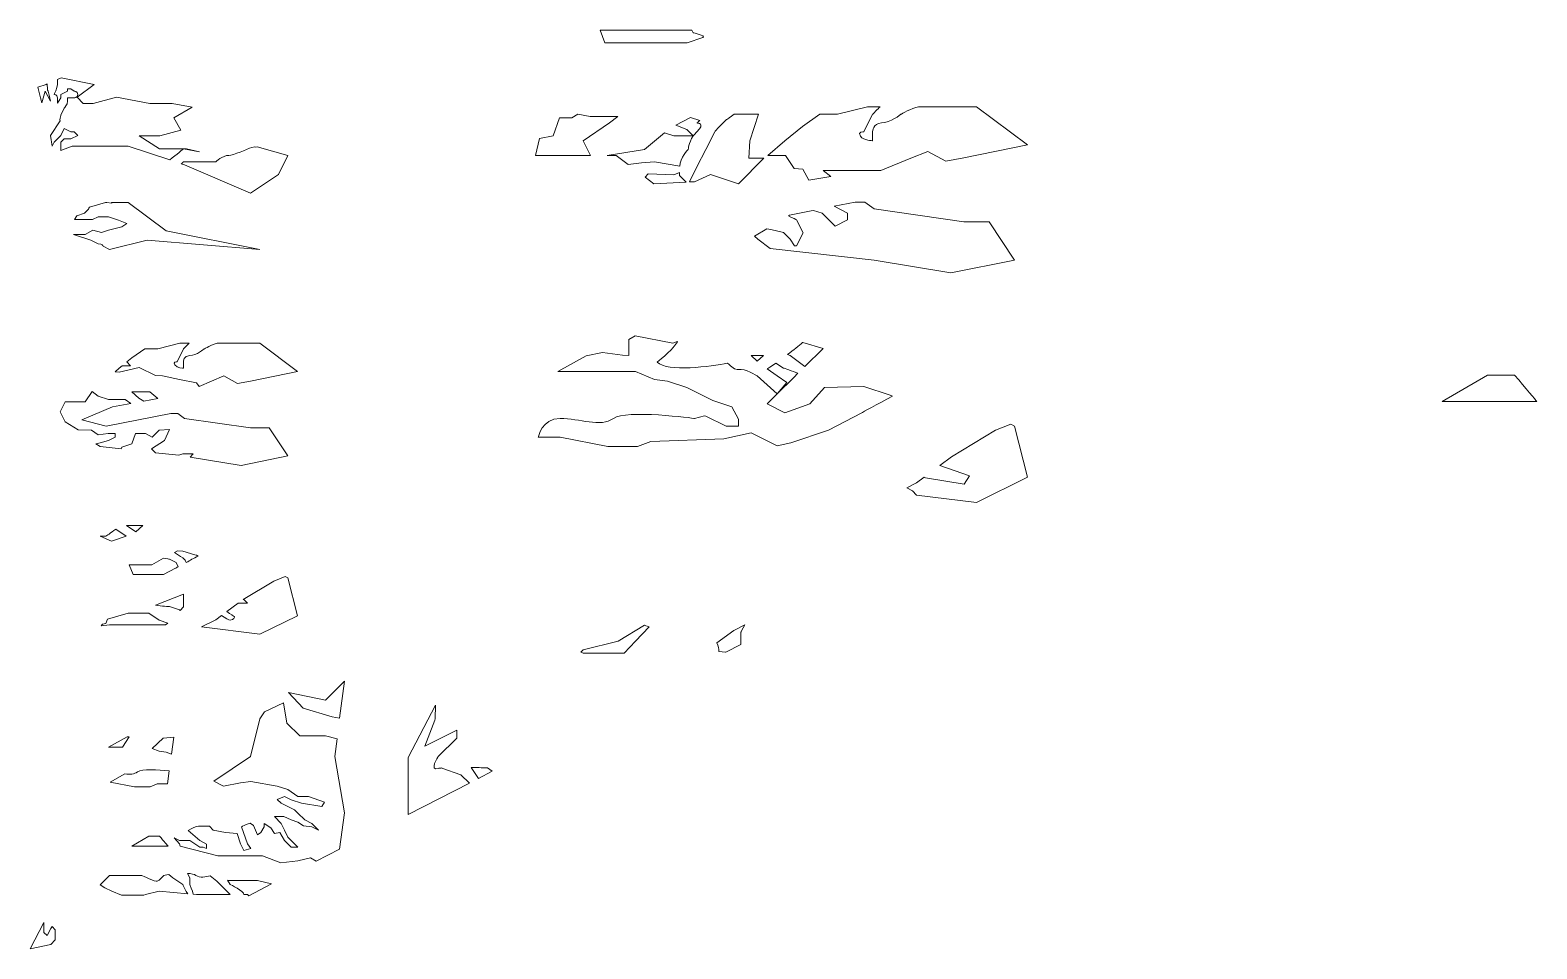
# Model space of a CAD drawing. Extents: x -2 to 9008, y -1000 to 0.
# Drawn here: x 2914.1 to 2967.7, y -699.5 to -666.9 of the extents above; entities that cross this region are included whole.
import ezdxf

# ---------------------------------------------------------------- set-up
doc = ezdxf.new("R2010")
doc.units = 0
doc.header["$MEASUREMENT"] = 0
doc.layers.add('Layer 1', color=7, linetype='Continuous')

# ---------------------------------------------------------------- blocks, each defined once
blk = doc.blocks.new('block 6')
at = {"layer": 'Layer 1', "lineweight": 0}
for points in [[(2932.21, -670.73), (2932.7, -670.64), (2932.92, -670), (2933.36, -670), (2933.57, -669.87), (2934.01, -669.95), (2935, -669.95), (2934.7, -670.18), (2933.76, -670.81), (2934.03, -671.34), (2932.07, -671.34), (2932.21, -670.73)], [(2939.74, -678.44), (2940.17, -678.44), (2939.95, -678.65), (2939.74, -678.44)], [(2917.73, -679.73), (2917.81, -679.74), (2918.36, -679.74), (2918.65, -679.97), (2918.15, -680.06), (2917.97, -679.96), (2917.73, -679.73)], [(2945.61, -682.97), (2945.88, -682.77), (2945.93, -682.79), (2947.31, -683.02), (2947.49, -682.72), (2946.44, -682.35), (2946.86, -682.04), (2948.42, -681.1), (2948.97, -680.88), (2949.1, -680.95), (2949.56, -682.77), (2947.74, -683.67), (2945.61, -683.41), (2945.47, -683.25), (2945.27, -683.15), (2945.61, -682.97)], [(2917.87, -684.71), (2917.54, -684.48), (2918.11, -684.48), (2917.87, -684.71)], [(2916.68, -687.99), (2916.8, -687.97), (2916.86, -687.81), (2917.6, -687.6), (2918.33, -687.6), (2918.69, -687.85), (2919, -687.95), (2918.92, -688.02), (2916.93, -688.02), (2916.63, -688.05), (2916.68, -687.99)], [(2925.11, -691.33), (2924.84, -691.28), (2923.81, -690.98), (2923.29, -690.42), (2924.61, -690.69), (2925.28, -690.02), (2925.11, -691.33)], [(2917.56, -691.99), (2917.63, -692), (2917.39, -692.36), (2916.89, -692.36), (2917.56, -691.99)], [(2918.94, -692.54), (2918.69, -692.51), (2918.45, -692.41), (2918.84, -692.04), (2919.22, -692.01), (2919.14, -692.61), (2918.94, -692.54)], [(2914.6, -698.59), (2914.6, -698.95), (2914.72, -699.05), (2914.84, -698.81), (2914.89, -698.73), (2915, -698.85), (2915, -699.21), (2914.84, -699.37), (2914.11, -699.53), (2914.6, -698.59)]]:
    blk.add_lwpolyline(points, dxfattribs=at)
for points, knots in [([(2934.54, -667.33), (2934.54, -667.33), (2934.37, -666.88), (2934.37, -666.88), (2934.37, -666.88), (2937.63, -666.88), (2937.63, -666.88), (2937.63, -666.88), (2937.68, -666.97), (2937.68, -666.97), (2937.68, -666.97), (2938.13, -667.08), (2938.02, -667.14), (2938.02, -667.14), (2937.46, -667.33), (2937.46, -667.33), (2937.46, -667.33), (2934.54, -667.33), (2934.54, -667.33)], [0, 0, 0, 0, 1, 1, 1, 2, 2, 2, 3, 3, 3, 4, 4, 4, 5, 5, 5, 6, 6, 6, 6]), ([(2914.75, -669.05), (2914.77, -669.05), (2914.81, -669.3), (2914.83, -669.4), (2914.83, -669.4), (2914.65, -669.05), (2914.65, -669.05), (2914.65, -669.05), (2914.53, -669.46), (2914.53, -669.46), (2914.53, -669.46), (2914.48, -669.29), (2914.48, -669.29), (2914.48, -669.29), (2914.38, -668.91), (2914.38, -668.91), (2914.38, -668.91), (2914.68, -668.81), (2914.68, -668.81), (2914.68, -668.81), (2914.72, -668.79), (2914.72, -668.79), (2914.72, -668.8), (2914.72, -668.81), (2914.72, -668.81), (2914.72, -668.81), (2914.72, -669.05), (2914.75, -669.05)], [0, 0, 0, 0, 1, 1, 1, 2, 2, 2, 3, 3, 3, 4, 4, 4, 5, 5, 5, 6, 6, 6, 7, 7, 7, 8, 8, 8, 9, 9, 9, 9]), ([(2915.16, -670.07), (2915.2, -670), (2915.2, -669.9), (2915.2, -669.9), (2915.2, -669.9), (2915.32, -669.65), (2915.32, -669.65), (2915.32, -669.65), (2915.44, -669.53), (2915.44, -669.41), (2915.44, -669.29), (2915.44, -669.29), (2915.44, -669.29), (2915.44, -669.29), (2915.68, -669.29), (2915.68, -669.29), (2915.68, -669.29), (2915.8, -669.29), (2915.8, -669.17), (2915.8, -669.05), (2915.68, -669.05), (2915.68, -669.05), (2915.68, -669.05), (2915.56, -668.97), (2915.56, -668.97), (2915.56, -668.97), (2915.44, -668.97), (2915.44, -668.97), (2915.44, -668.97), (2915.44, -669.05), (2915.44, -669.05), (2915.44, -669.05), (2915.2, -669.17), (2915.2, -669.17), (2915.2, -669.17), (2915.2, -669.29), (2915.2, -669.29), (2915.2, -669.29), (2915.08, -669.47), (2915.08, -669.47), (2915.08, -669.47), (2915.08, -669.41), (2915.08, -669.29), (2915.08, -669.17), (2914.96, -669.17), (2914.96, -669.17), (2914.96, -669.17), (2915.08, -668.93), (2915.08, -668.81), (2915.08, -668.81), (2915.08, -668.63), (2915.08, -668.63), (2915.08, -668.63), (2915.21, -668.58), (2915.21, -668.58), (2915.21, -668.58), (2916.38, -668.81), (2916.38, -668.81), (2916.38, -668.81), (2915.78, -669.26), (2915.78, -669.26), (2915.78, -669.26), (2915.99, -669.49), (2915.99, -669.49), (2915.99, -669.49), (2916.35, -669.49), (2916.35, -669.49), (2916.35, -669.49), (2917.18, -669.26), (2917.18, -669.26), (2917.18, -669.26), (2918.37, -669.49), (2918.37, -669.49), (2918.37, -669.49), (2919.16, -669.49), (2919.16, -669.49), (2919.16, -669.49), (2919.87, -669.62), (2919.87, -669.62), (2919.87, -669.62), (2919.22, -670), (2919.22, -670), (2919.22, -670), (2919.47, -670.44), (2919.47, -670.44), (2919.47, -670.44), (2918.72, -670.64), (2918.72, -670.64), (2918.72, -670.64), (2917.98, -670.64), (2917.98, -670.64), (2917.98, -670.64), (2918.71, -671.1), (2918.71, -671.1), (2918.71, -671.1), (2919.67, -671.1), (2919.67, -671.1), (2919.67, -671.1), (2920.13, -671.2), (2920.13, -671.2), (2920.13, -671.2), (2919.56, -671.1), (2919.56, -671.1), (2919.56, -671.1), (2919.31, -671.3), (2919.07, -671.49), (2919.07, -671.49), (2917.6, -671), (2917.6, -671), (2917.6, -671), (2915.6, -671), (2915.6, -671), (2915.6, -671), (2915.2, -671.16), (2915.2, -671.16), (2915.2, -671.16), (2915.2, -670.86), (2915.2, -670.86), (2915.2, -670.86), (2915.32, -670.74), (2915.32, -670.74), (2915.32, -670.74), (2915.56, -670.74), (2915.56, -670.74), (2915.56, -670.74), (2915.8, -670.62), (2915.8, -670.62), (2915.8, -670.62), (2915.68, -670.5), (2915.68, -670.5), (2915.68, -670.5), (2915.56, -670.5), (2915.56, -670.5), (2915.56, -670.5), (2915.32, -670.38), (2915.32, -670.38), (2915.32, -670.38), (2915.2, -670.62), (2915.2, -670.62), (2915.2, -670.62), (2914.96, -670.86), (2914.96, -670.86), (2914.96, -670.86), (2914.89, -671), (2914.89, -671), (2914.89, -671), (2914.83, -670.63), (2914.83, -670.63), (2914.83, -670.63), (2915.18, -670.1), (2915.18, -670.1), (2915.18, -670.1), (2915.16, -670.07), (2915.16, -670.07)], [0, 0, 0, 0, 1, 1, 1, 2, 2, 2, 3, 3, 3, 4, 4, 4, 5, 5, 5, 6, 6, 6, 7, 7, 7, 8, 8, 8, 9, 9, 9, 10, 10, 10, 11, 11, 11, 12, 12, 12, 13, 13, 13, 14, 14, 14, 15, 15, 15, 16, 16, 16, 17, 17, 17, 18, 18, 18, 19, 19, 19, 20, 20, 20, 21, 21, 21, 22, 22, 22, 23, 23, 23, 24, 24, 24, 25, 25, 25, 26, 26, 26, 27, 27, 27, 28, 28, 28, 29, 29, 29, 30, 30, 30, 31, 31, 31, 32, 32, 32, 33, 33, 33, 34, 34, 34, 35, 35, 35, 36, 36, 36, 37, 37, 37, 38, 38, 38, 39, 39, 39, 40, 40, 40, 41, 41, 41, 42, 42, 42, 43, 43, 43, 44, 44, 44, 45, 45, 45, 46, 46, 46, 47, 47, 47, 48, 48, 48, 49, 49, 49, 50, 50, 50, 51, 51, 51, 51]), ([(2937.81, -671.74), (2937.81, -671.74), (2938.13, -671.12), (2938.13, -671.12), (2938.13, -671.12), (2938.44, -670.49), (2938.44, -670.49), (2938.44, -670.49), (2938.79, -670.11), (2938.86, -670.06), (2938.88, -670.06), (2938.99, -669.97), (2939.13, -669.87), (2939.13, -669.87), (2940, -669.87), (2940, -669.87), (2940, -669.87), (2939.69, -670.81), (2939.69, -670.81), (2939.69, -670.81), (2939.65, -671.43), (2939.65, -671.43), (2939.65, -671.43), (2940.19, -671.43), (2940.19, -671.43), (2940.19, -671.43), (2939.29, -672.34), (2939.29, -672.34), (2939.29, -672.34), (2938.29, -672.01), (2938.29, -672.01), (2938.29, -672.01), (2937.72, -672.27), (2937.72, -672.27), (2937.72, -672.27), (2937.55, -672.27), (2937.55, -672.27), (2937.55, -672.27), (2937.81, -671.74), (2937.81, -671.74)], [0, 0, 0, 0, 1, 1, 1, 2, 2, 2, 3, 3, 3, 4, 4, 4, 5, 5, 5, 6, 6, 6, 7, 7, 7, 8, 8, 8, 9, 9, 9, 10, 10, 10, 11, 11, 11, 12, 12, 12, 13, 13, 13, 13]), ([(2947.29, -671.42), (2947.29, -671.42), (2946.66, -671.54), (2946.66, -671.54), (2946.66, -671.54), (2946.01, -671.19), (2946.01, -671.19), (2946.01, -671.19), (2945.41, -671.43), (2945.41, -671.43), (2945.41, -671.43), (2944.35, -671.87), (2944.35, -671.87), (2944.35, -671.87), (2942.29, -671.87), (2942.29, -671.87), (2942.29, -671.87), (2942.57, -672.08), (2942.57, -672.08), (2942.57, -672.08), (2941.79, -672.21), (2941.79, -672.21), (2941.79, -672.21), (2941.57, -671.82), (2941.57, -671.82), (2941.57, -671.82), (2941.26, -671.8), (2941.26, -671.8), (2941.26, -671.8), (2940.96, -671.34), (2940.96, -671.34), (2940.96, -671.34), (2940.33, -671.34), (2940.33, -671.34), (2940.33, -671.34), (2940.93, -670.81), (2940.93, -670.81), (2940.93, -670.81), (2941.56, -670.31), (2941.56, -670.31), (2941.56, -670.31), (2942.18, -669.87), (2942.18, -669.87), (2942.18, -669.87), (2942.81, -669.87), (2942.81, -669.87), (2942.81, -669.87), (2943.87, -669.6), (2943.87, -669.6), (2943.87, -669.6), (2944.32, -669.6), (2944.32, -669.6), (2944.25, -669.67), (2944.05, -669.87), (2944.05, -669.87), (2944.05, -669.87), (2943.74, -670.49), (2943.74, -670.49), (2943.74, -670.49), (2943.5, -670.49), (2943.62, -670.65), (2943.74, -670.81), (2944.05, -670.81), (2944.05, -670.81), (2944.05, -670.81), (2944.05, -670.49), (2944.05, -670.49), (2944.05, -670.49), (2944.05, -670.18), (2944.37, -670.18), (2944.68, -670.18), (2945.06, -669.87), (2945.06, -669.87), (2945.06, -669.87), (2945.44, -669.65), (2945.68, -669.6), (2945.68, -669.6), (2947.74, -669.6), (2947.74, -669.6), (2947.74, -669.6), (2949.56, -670.96), (2949.56, -670.96), (2949.56, -670.96), (2947.29, -671.42), (2947.29, -671.42)], [0, 0, 0, 0, 1, 1, 1, 2, 2, 2, 3, 3, 3, 4, 4, 4, 5, 5, 5, 6, 6, 6, 7, 7, 7, 8, 8, 8, 9, 9, 9, 10, 10, 10, 11, 11, 11, 12, 12, 12, 13, 13, 13, 14, 14, 14, 15, 15, 15, 16, 16, 16, 17, 17, 17, 18, 18, 18, 19, 19, 19, 20, 20, 20, 21, 21, 21, 22, 22, 22, 23, 23, 23, 24, 24, 24, 25, 25, 25, 26, 26, 26, 27, 27, 27, 28, 28, 28, 28]), ([(2937.2, -671.72), (2937.2, -671.72), (2936.3, -671.56), (2936.3, -671.56), (2936.3, -671.56), (2935.84, -671.6), (2935.84, -671.6), (2935.84, -671.6), (2935.37, -671.66), (2935.37, -671.66), (2935.37, -671.66), (2934.94, -671.34), (2934.94, -671.34), (2934.94, -671.34), (2934.62, -671.34), (2934.62, -671.34), (2934.62, -671.34), (2935.94, -671.12), (2935.94, -671.12), (2935.94, -671.12), (2936.66, -670.53), (2936.66, -670.53), (2936.66, -670.53), (2936.99, -670.64), (2936.99, -670.64), (2936.99, -670.64), (2937.68, -670.64), (2937.68, -670.64), (2937.68, -670.64), (2937.45, -670.41), (2937.45, -670.41), (2937.45, -670.41), (2937.06, -670.26), (2937.06, -670.26), (2937.06, -670.26), (2937.58, -669.99), (2937.58, -669.99), (2937.58, -669.99), (2937.91, -670.09), (2937.91, -670.09), (2937.85, -670.15), (2937.81, -670.18), (2937.81, -670.18), (2937.81, -670.18), (2938.13, -670.18), (2937.81, -670.49), (2937.76, -670.54), (2937.72, -670.59), (2937.68, -670.64), (2937.5, -670.9), (2937.5, -671.12), (2937.5, -671.12), (2937.5, -671.12), (2937.21, -671.41), (2937.2, -671.72)], [0, 0, 0, 0, 1, 1, 1, 2, 2, 2, 3, 3, 3, 4, 4, 4, 5, 5, 5, 6, 6, 6, 7, 7, 7, 8, 8, 8, 9, 9, 9, 10, 10, 10, 11, 11, 11, 12, 12, 12, 13, 13, 13, 14, 14, 14, 15, 15, 15, 16, 16, 16, 17, 17, 17, 18, 18, 18, 18]), ([(2922.94, -672.01), (2922.94, -672.01), (2921.94, -672.67), (2921.94, -672.67), (2921.94, -672.67), (2919.6, -671.67), (2919.6, -671.67), (2919.6, -671.67), (2919.48, -671.63), (2919.48, -671.63), (2919.53, -671.59), (2919.56, -671.56), (2919.56, -671.56), (2919.56, -671.56), (2919.56, -671.56), (2919.79, -671.56), (2920.02, -671.56), (2920.71, -671.56), (2920.71, -671.56), (2920.71, -671.56), (2920.94, -671.33), (2921.17, -671.33), (2921.34, -671.33), (2921.8, -671.11), (2921.99, -671.05), (2921.99, -671.05), (2922.09, -671.03), (2922.09, -671.03), (2922.09, -671.05), (2922.13, -671.04), (2922.18, -671.03), (2922.18, -671.03), (2923.27, -671.34), (2923.27, -671.34), (2923.27, -671.34), (2922.94, -672.01), (2922.94, -672.01)], [0, 0, 0, 0, 1, 1, 1, 2, 2, 2, 3, 3, 3, 4, 4, 4, 5, 5, 5, 6, 6, 6, 7, 7, 7, 8, 8, 8, 9, 9, 9, 10, 10, 10, 11, 11, 11, 12, 12, 12, 12]), ([(2937.42, -672.28), (2937.42, -672.28), (2936.28, -672.34), (2936.28, -672.34), (2936.28, -672.34), (2935.97, -672.1), (2935.97, -672.1), (2935.97, -672.1), (2936.07, -671.99), (2936.07, -671.99), (2936.07, -671.99), (2936.99, -672.02), (2936.99, -672.02), (2936.99, -672.02), (2937.19, -671.94), (2937.19, -671.94), (2937.19, -672.05), (2937.19, -672.05), (2937.19, -672.05), (2937.19, -672.05), (2937.42, -672.28), (2937.42, -672.28)], [0, 0, 0, 0, 1, 1, 1, 2, 2, 2, 3, 3, 3, 4, 4, 4, 5, 5, 5, 6, 6, 6, 7, 7, 7, 7]), ([(2917.25, -673.63), (2917.25, -673.63), (2916.89, -673.51), (2916.89, -673.51), (2916.89, -673.51), (2916.53, -673.51), (2916.53, -673.51), (2916.53, -673.51), (2916.33, -673.61), (2916.33, -673.61), (2916.33, -673.61), (2915.69, -673.61), (2915.69, -673.61), (2915.69, -673.61), (2915.77, -673.48), (2915.77, -673.48), (2915.77, -673.48), (2916.04, -673.39), (2916.04, -673.39), (2916.04, -673.39), (2916.16, -673.27), (2916.16, -673.27), (2916.16, -673.27), (2916.19, -673.22), (2916.22, -673.17), (2916.22, -673.17), (2916.79, -673.01), (2916.79, -673.01), (2916.79, -673.01), (2916.84, -673.01), (2916.84, -673.01), (2916.84, -673.01), (2917.01, -673.03), (2917.01, -673.03), (2917.01, -673.03), (2917, -673.01), (2917, -673.01), (2917, -673.01), (2917.6, -673.01), (2917.6, -673.01), (2917.6, -673.01), (2918.94, -674.01), (2918.94, -674.01), (2918.94, -674.01), (2922.27, -674.67), (2922.27, -674.67), (2922.27, -674.67), (2918.27, -674.34), (2918.27, -674.34), (2918.27, -674.34), (2916.93, -674.67), (2916.93, -674.67), (2916.93, -674.67), (2916.7, -674.56), (2916.7, -674.56), (2916.69, -674.53), (2916.68, -674.48), (2916.53, -674.47), (2916.53, -674.47), (2916.27, -674.34), (2916.27, -674.34), (2916.27, -674.34), (2915.65, -674.14), (2915.65, -674.14), (2915.65, -674.14), (2916.06, -674.14), (2916.06, -674.14), (2916.06, -674.14), (2916.34, -673.99), (2916.34, -673.99), (2916.34, -673.99), (2916.65, -674.07), (2916.65, -674.07), (2916.65, -674.07), (2916.89, -673.99), (2916.89, -673.99), (2916.89, -673.99), (2917.37, -673.87), (2917.37, -673.87), (2917.37, -673.87), (2917.55, -673.75), (2917.55, -673.75), (2917.55, -673.75), (2917.25, -673.63), (2917.25, -673.63)], [0, 0, 0, 0, 1, 1, 1, 2, 2, 2, 3, 3, 3, 4, 4, 4, 5, 5, 5, 6, 6, 6, 7, 7, 7, 8, 8, 8, 9, 9, 9, 10, 10, 10, 11, 11, 11, 12, 12, 12, 13, 13, 13, 14, 14, 14, 15, 15, 15, 16, 16, 16, 17, 17, 17, 18, 18, 18, 19, 19, 19, 20, 20, 20, 21, 21, 21, 22, 22, 22, 23, 23, 23, 24, 24, 24, 25, 25, 25, 26, 26, 26, 27, 27, 27, 28, 28, 28, 28]), ([(2944.11, -675.05), (2944.11, -675.05), (2940.41, -674.64), (2940.41, -674.64), (2940.41, -674.64), (2939.97, -674.31), (2939.97, -674.31), (2939.97, -674.31), (2939.86, -674.2), (2939.86, -674.2), (2939.86, -674.2), (2940.29, -673.94), (2940.29, -673.94), (2940.29, -673.94), (2940.43, -673.96), (2940.43, -673.96), (2940.43, -673.96), (2940.89, -674.07), (2940.89, -674.07), (2940.89, -674.07), (2941.12, -674.31), (2941.12, -674.31), (2941.12, -674.31), (2941.28, -674.54), (2941.28, -674.54), (2941.28, -674.54), (2941.35, -674.54), (2941.35, -674.54), (2941.35, -674.54), (2941.58, -674.08), (2941.58, -674.08), (2941.58, -674.08), (2941.35, -673.62), (2941.35, -673.62), (2941.35, -673.62), (2941.22, -673.56), (2941.06, -673.48), (2941.06, -673.48), (2941.1, -673.46), (2941.1, -673.46), (2941.1, -673.46), (2941.87, -673.3), (2941.87, -673.3), (2941.87, -673.3), (2941.95, -673.29), (2941.95, -673.29), (2941.95, -673.29), (2942.26, -673.39), (2942.26, -673.39), (2942.26, -673.39), (2942.72, -673.85), (2942.72, -673.85), (2942.72, -673.85), (2943.16, -673.62), (2943.16, -673.62), (2943.16, -673.62), (2943.16, -673.38), (2943.16, -673.38), (2943.16, -673.38), (2942.68, -673.14), (2942.68, -673.14), (2942.68, -673.14), (2943.43, -672.99), (2943.43, -672.99), (2943.43, -672.99), (2943.78, -672.99), (2943.78, -672.99), (2943.78, -672.99), (2944.11, -673.23), (2944.11, -673.23), (2944.11, -673.23), (2947.29, -673.69), (2947.29, -673.69), (2948.19, -673.69), (2948.19, -673.69), (2948.19, -673.69), (2948.19, -673.69), (2949.1, -675.05), (2949.1, -675.05), (2949.1, -675.05), (2946.83, -675.5), (2946.83, -675.5), (2946.83, -675.5), (2944.11, -675.05), (2944.11, -675.05)], [0, 0, 0, 0, 1, 1, 1, 2, 2, 2, 3, 3, 3, 4, 4, 4, 5, 5, 5, 6, 6, 6, 7, 7, 7, 8, 8, 8, 9, 9, 9, 10, 10, 10, 11, 11, 11, 12, 12, 12, 13, 13, 13, 14, 14, 14, 15, 15, 15, 16, 16, 16, 17, 17, 17, 18, 18, 18, 19, 19, 19, 20, 20, 20, 21, 21, 21, 22, 22, 22, 23, 23, 23, 24, 24, 24, 25, 25, 25, 26, 26, 26, 27, 27, 27, 28, 28, 28, 28]), ([(2938.76, -681.4), (2938.76, -681.4), (2936.17, -681.5), (2936.17, -681.5), (2936.17, -681.5), (2935.7, -681.68), (2935.7, -681.68), (2935.7, -681.68), (2934.64, -681.68), (2934.64, -681.68), (2934.64, -681.68), (2932.95, -681.35), (2932.95, -681.35), (2932.95, -681.35), (2932.17, -681.35), (2932.17, -681.35), (2932.17, -681.35), (2932.28, -680.68), (2932.95, -680.68), (2933.62, -680.68), (2934.39, -681.01), (2934.84, -680.68), (2935.28, -680.35), (2937.72, -680.68), (2937.72, -680.68), (2937.72, -680.68), (2938.08, -680.59), (2938.08, -680.59), (2938.08, -680.59), (2938.12, -680.6), (2938.12, -680.6), (2938.12, -680.6), (2938.85, -680.96), (2938.85, -680.96), (2938.85, -680.96), (2939.28, -680.96), (2939.28, -680.96), (2939.28, -680.96), (2939.28, -680.7), (2939.28, -680.7), (2939.28, -680.7), (2939.05, -680.27), (2939.05, -680.27), (2939.05, -680.27), (2938.37, -680.04), (2938.37, -680.04), (2938.37, -680.04), (2937.45, -679.58), (2937.45, -679.58), (2937.45, -679.58), (2936.76, -679.35), (2936.76, -679.35), (2936.76, -679.35), (2936.3, -679.29), (2936.3, -679.29), (2936.3, -679.29), (2935.62, -679.01), (2935.62, -679.01), (2935.62, -679.01), (2932.86, -679.01), (2932.86, -679.01), (2932.86, -679.01), (2933.87, -678.46), (2933.87, -678.46), (2933.87, -678.46), (2934.45, -678.34), (2934.45, -678.34), (2934.45, -678.34), (2935.16, -678.43), (2935.16, -678.43), (2935.16, -678.43), (2935.39, -678.44), (2935.39, -678.44), (2935.39, -678.44), (2935.39, -677.88), (2935.39, -677.88), (2935.39, -677.88), (2935.61, -677.74), (2935.61, -677.74), (2935.61, -677.74), (2936.95, -678.01), (2936.95, -678.01), (2936.95, -678.01), (2937.11, -677.94), (2937.11, -677.94), (2937.11, -677.94), (2937.12, -677.96), (2937.12, -677.96), (2936.84, -678.35), (2936.39, -678.68), (2936.39, -678.68), (2936.76, -679.05), (2938.32, -678.82), (2938.9, -678.72), (2939.03, -678.84), (2939.17, -678.96), (2939.28, -678.94), (2939.51, -678.89), (2939.95, -679.17), (2939.95, -679.17), (2939.95, -679.17), (2940.66, -679.81), (2940.66, -679.81), (2940.66, -679.81), (2941, -679.4), (2941, -679.4), (2941, -679.4), (2940.66, -679.17), (2940.66, -679.17), (2940.66, -679.17), (2940.31, -678.92), (2940.31, -678.92), (2940.31, -678.92), (2940.44, -678.83), (2940.61, -678.71), (2940.61, -678.71), (2940.89, -678.89), (2940.89, -678.89), (2940.89, -678.89), (2941.22, -679.01), (2941.4, -679.07), (2941.4, -679.07), (2941.25, -679.23), (2941.25, -679.23), (2941.25, -679.23), (2940.66, -679.81), (2940.66, -679.81), (2940.66, -679.81), (2940.31, -680.16), (2940.31, -680.16), (2940.31, -680.16), (2940.93, -680.48), (2940.93, -680.48), (2940.93, -680.48), (2941.82, -680.16), (2941.82, -680.16), (2941.82, -680.16), (2942.34, -679.58), (2942.34, -679.58), (2942.34, -679.58), (2943.74, -679.54), (2943.74, -679.54), (2943.74, -679.54), (2944.68, -679.85), (2944.68, -679.85), (2944.68, -679.85), (2944.76, -679.89), (2944.76, -679.89), (2944.23, -680.16), (2943.67, -680.48), (2943.67, -680.48), (2943.67, -680.48), (2942.49, -681.1), (2942.49, -681.1), (2942.49, -681.1), (2941.15, -681.55), (2941.15, -681.55), (2941.15, -681.55), (2940.66, -681.65), (2940.66, -681.65), (2940.66, -681.65), (2939.74, -681.19), (2939.74, -681.19), (2939.74, -681.19), (2938.76, -681.4), (2938.76, -681.4)], [0, 0, 0, 0, 1, 1, 1, 2, 2, 2, 3, 3, 3, 4, 4, 4, 5, 5, 5, 6, 6, 6, 7, 7, 7, 8, 8, 8, 9, 9, 9, 10, 10, 10, 11, 11, 11, 12, 12, 12, 13, 13, 13, 14, 14, 14, 15, 15, 15, 16, 16, 16, 17, 17, 17, 18, 18, 18, 19, 19, 19, 20, 20, 20, 21, 21, 21, 22, 22, 22, 23, 23, 23, 24, 24, 24, 25, 25, 25, 26, 26, 26, 27, 27, 27, 28, 28, 28, 29, 29, 29, 30, 30, 30, 31, 31, 31, 32, 32, 32, 33, 33, 33, 34, 34, 34, 35, 35, 35, 36, 36, 36, 37, 37, 37, 38, 38, 38, 39, 39, 39, 40, 40, 40, 41, 41, 41, 42, 42, 42, 43, 43, 43, 44, 44, 44, 45, 45, 45, 46, 46, 46, 47, 47, 47, 48, 48, 48, 49, 49, 49, 50, 50, 50, 51, 51, 51, 52, 52, 52, 53, 53, 53, 54, 54, 54, 55, 55, 55, 55]), ([(2921.94, -679.35), (2921.94, -679.35), (2921.48, -679.44), (2921.48, -679.44), (2921.48, -679.44), (2921, -679.17), (2921, -679.17), (2921, -679.17), (2920.56, -679.35), (2920.56, -679.35), (2920.56, -679.35), (2920.12, -679.54), (2920.12, -679.54), (2920.12, -679.54), (2920.02, -679.41), (2920.02, -679.41), (2920.02, -679.41), (2919.42, -679.29), (2919.42, -679.29), (2919.42, -679.29), (2918.81, -679.17), (2918.81, -679.17), (2918.81, -679.17), (2918.56, -679.15), (2918.56, -679.15), (2918.56, -679.15), (2917.98, -678.87), (2917.98, -678.87), (2917.98, -678.87), (2917.28, -679.04), (2917.28, -679.04), (2917.28, -679.04), (2917.13, -679.02), (2917.13, -679.02), (2917.13, -679.02), (2917.27, -678.89), (2917.27, -678.89), (2917.27, -678.89), (2917.38, -678.81), (2917.38, -678.81), (2917.38, -678.81), (2917.68, -678.81), (2917.68, -678.81), (2917.68, -678.81), (2917.55, -678.67), (2917.55, -678.67), (2917.55, -678.67), (2917.73, -678.53), (2917.73, -678.53), (2917.73, -678.53), (2918.19, -678.21), (2918.19, -678.21), (2918.19, -678.21), (2918.65, -678.21), (2918.65, -678.21), (2918.65, -678.21), (2919.43, -678.01), (2919.43, -678.01), (2919.43, -678.01), (2919.76, -678.01), (2919.76, -678.01), (2919.71, -678.06), (2919.56, -678.21), (2919.56, -678.21), (2919.56, -678.21), (2919.33, -678.67), (2919.33, -678.67), (2919.33, -678.67), (2919.16, -678.67), (2919.25, -678.78), (2919.33, -678.89), (2919.56, -678.89), (2919.56, -678.89), (2919.56, -678.89), (2919.56, -678.67), (2919.56, -678.67), (2919.56, -678.67), (2919.56, -678.44), (2919.79, -678.44), (2920.02, -678.44), (2920.3, -678.21), (2920.3, -678.21), (2920.3, -678.21), (2920.58, -678.04), (2920.76, -678.01), (2920.76, -678.01), (2922.27, -678.01), (2922.27, -678.01), (2922.27, -678.01), (2923.61, -679.01), (2923.61, -679.01), (2923.61, -679.01), (2921.94, -679.35), (2921.94, -679.35)], [0, 0, 0, 0, 1, 1, 1, 2, 2, 2, 3, 3, 3, 4, 4, 4, 5, 5, 5, 6, 6, 6, 7, 7, 7, 8, 8, 8, 9, 9, 9, 10, 10, 10, 11, 11, 11, 12, 12, 12, 13, 13, 13, 14, 14, 14, 15, 15, 15, 16, 16, 16, 17, 17, 17, 18, 18, 18, 19, 19, 19, 20, 20, 20, 21, 21, 21, 22, 22, 22, 23, 23, 23, 24, 24, 24, 25, 25, 25, 26, 26, 26, 27, 27, 27, 28, 28, 28, 29, 29, 29, 30, 30, 30, 31, 31, 31, 31]), ([(2941.03, -678.41), (2941.24, -678.25), (2941.44, -678.1), (2941.56, -677.98), (2941.56, -677.98), (2941.56, -677.98), (2941.57, -677.98), (2941.57, -677.98), (2942.29, -678.19), (2942.29, -678.19), (2942.29, -678.19), (2941.64, -678.83), (2941.64, -678.83), (2941.64, -678.83), (2941.12, -678.44), (2941.12, -678.44), (2941.12, -678.44), (2941.03, -678.41), (2941.03, -678.41)], [0, 0, 0, 0, 1, 1, 1, 2, 2, 2, 3, 3, 3, 4, 4, 4, 5, 5, 5, 6, 6, 6, 6]), ([(2964.3, -680.08), (2964.3, -680.08), (2965.9, -679.14), (2965.9, -679.14), (2965.9, -679.14), (2966.87, -679.14), (2966.87, -679.14), (2967.26, -679.6), (2967.61, -680.03), (2967.66, -680.08), (2967.66, -680.08), (2964.3, -680.08), (2964.3, -680.08)], [0, 0, 0, 0, 1, 1, 1, 2, 2, 2, 3, 3, 3, 4, 4, 4, 4]), ([(2916.88, -681.22), (2916.88, -681.22), (2916.53, -681.26), (2916.53, -681.26), (2916.53, -681.26), (2916.29, -681.1), (2916.29, -681.1), (2916.29, -681.1), (2915.82, -681.08), (2915.82, -681.08), (2915.82, -681.08), (2915.35, -680.8), (2915.35, -680.8), (2915.35, -680.8), (2915.18, -680.45), (2915.18, -680.45), (2915.18, -680.45), (2915.35, -680.09), (2915.35, -680.09), (2915.35, -680.09), (2916.06, -680.09), (2916.06, -680.09), (2916.06, -680.09), (2916.31, -679.72), (2916.31, -679.72), (2916.31, -679.72), (2916.53, -679.89), (2916.53, -679.89), (2916.53, -679.89), (2916.89, -680.01), (2916.89, -680.01), (2916.89, -680.01), (2917.49, -680.01), (2917.49, -680.01), (2917.49, -680.01), (2917.69, -680.15), (2917.69, -680.15), (2917.69, -680.15), (2917.04, -680.27), (2917.04, -680.27), (2917.04, -680.27), (2915.95, -680.73), (2915.95, -680.73), (2915.95, -680.73), (2916.81, -680.96), (2916.81, -680.96), (2916.81, -680.96), (2917.96, -680.73), (2917.96, -680.73), (2917.96, -680.73), (2919.11, -680.5), (2919.11, -680.5), (2919.11, -680.5), (2919.36, -680.5), (2919.36, -680.5), (2919.36, -680.5), (2919.6, -680.68), (2919.6, -680.68), (2919.6, -680.68), (2921.94, -681.01), (2921.94, -681.01), (2922.61, -681.01), (2922.61, -681.01), (2922.61, -681.01), (2922.61, -681.01), (2923.27, -682.01), (2923.27, -682.01), (2923.27, -682.01), (2921.61, -682.35), (2921.61, -682.35), (2921.61, -682.35), (2919.8, -682.05), (2919.8, -682.05), (2919.8, -682.05), (2919.9, -681.94), (2919.9, -681.94), (2919.9, -681.94), (2919.54, -681.94), (2919.54, -681.94), (2919.54, -681.94), (2919.39, -681.99), (2919.39, -681.99), (2919.39, -681.99), (2918.56, -681.9), (2918.56, -681.9), (2918.56, -681.9), (2918.42, -681.76), (2918.42, -681.76), (2918.42, -681.76), (2918.88, -681.46), (2918.88, -681.46), (2918.88, -681.46), (2919.06, -681.07), (2919.06, -681.07), (2919.06, -681.07), (2918.69, -681.1), (2918.69, -681.1), (2918.69, -681.1), (2918.45, -681.34), (2918.45, -681.34), (2918.45, -681.34), (2918.21, -681.22), (2918.21, -681.22), (2918.21, -681.22), (2917.85, -681.22), (2917.85, -681.22), (2917.85, -681.22), (2917.73, -681.58), (2917.73, -681.58), (2917.73, -681.58), (2917.37, -681.7), (2917.37, -681.7), (2917.37, -681.7), (2917.35, -681.76), (2917.35, -681.76), (2917.35, -681.76), (2916.6, -681.68), (2916.6, -681.68), (2916.6, -681.68), (2916.45, -681.58), (2916.45, -681.58), (2916.45, -681.58), (2916.47, -681.58), (2916.47, -681.58), (2916.47, -681.58), (2916.89, -681.46), (2916.89, -681.46), (2916.89, -681.46), (2917.13, -681.34), (2917.13, -681.34), (2917.13, -681.34), (2917.13, -681.22), (2917.13, -681.22), (2917.13, -681.22), (2916.88, -681.22), (2916.88, -681.22)], [0, 0, 0, 0, 1, 1, 1, 2, 2, 2, 3, 3, 3, 4, 4, 4, 5, 5, 5, 6, 6, 6, 7, 7, 7, 8, 8, 8, 9, 9, 9, 10, 10, 10, 11, 11, 11, 12, 12, 12, 13, 13, 13, 14, 14, 14, 15, 15, 15, 16, 16, 16, 17, 17, 17, 18, 18, 18, 19, 19, 19, 20, 20, 20, 21, 21, 21, 22, 22, 22, 23, 23, 23, 24, 24, 24, 25, 25, 25, 26, 26, 26, 27, 27, 27, 28, 28, 28, 29, 29, 29, 30, 30, 30, 31, 31, 31, 32, 32, 32, 33, 33, 33, 34, 34, 34, 35, 35, 35, 36, 36, 36, 37, 37, 37, 38, 38, 38, 39, 39, 39, 40, 40, 40, 41, 41, 41, 42, 42, 42, 43, 43, 43, 44, 44, 44, 45, 45, 45, 45]), ([(2916.6, -684.86), (2916.6, -684.86), (2916.81, -684.86), (2916.81, -684.86), (2916.81, -684.86), (2916.97, -684.75), (2917.16, -684.61), (2917.16, -684.61), (2917.52, -684.86), (2917.52, -684.86), (2917.52, -684.86), (2917, -685.04), (2917, -685.04), (2917, -685.04), (2916.6, -684.86), (2916.6, -684.86)], [0, 0, 0, 0, 1, 1, 1, 2, 2, 2, 3, 3, 3, 4, 4, 4, 5, 5, 5, 5]), ([(2919.42, -685.56), (2919.42, -685.56), (2919.24, -685.44), (2919.24, -685.44), (2919.24, -685.44), (2919.35, -685.38), (2919.35, -685.38), (2919.35, -685.38), (2919.54, -685.4), (2919.54, -685.4), (2919.54, -685.4), (2919.96, -685.53), (2919.96, -685.53), (2919.96, -685.53), (2920.01, -685.54), (2920.01, -685.54), (2920.01, -685.54), (2920.02, -685.54), (2920.02, -685.54), (2920.02, -685.54), (2920.08, -685.57), (2920.08, -685.57), (2919.93, -685.65), (2919.79, -685.72), (2919.66, -685.8), (2919.65, -685.68), (2919.42, -685.56), (2919.42, -685.56)], [0, 0, 0, 0, 1, 1, 1, 2, 2, 2, 3, 3, 3, 4, 4, 4, 5, 5, 5, 6, 6, 6, 7, 7, 7, 8, 8, 8, 9, 9, 9, 9]), ([(2918.44, -685.88), (2918.44, -685.88), (2918.85, -685.64), (2918.85, -685.64), (2918.97, -685.66), (2919.06, -685.68), (2919.06, -685.68), (2919.06, -685.68), (2919.3, -685.8), (2919.3, -685.8), (2919.3, -685.8), (2919.37, -685.95), (2919.37, -685.95), (2919.32, -685.98), (2919.28, -686), (2919.28, -686), (2919.28, -686), (2918.85, -686.23), (2918.85, -686.23), (2918.85, -686.23), (2917.77, -686.23), (2917.77, -686.23), (2917.77, -686.23), (2917.63, -685.88), (2917.63, -685.88), (2917.63, -685.88), (2918.44, -685.88), (2918.44, -685.88)], [0, 0, 0, 0, 1, 1, 1, 2, 2, 2, 3, 3, 3, 4, 4, 4, 5, 5, 5, 6, 6, 6, 7, 7, 7, 8, 8, 8, 9, 9, 9, 9]), ([(2921.1, -687.54), (2921.1, -687.54), (2921.5, -687.24), (2921.5, -687.24), (2921.5, -687.24), (2921.83, -687.24), (2921.83, -687.24), (2921.83, -687.24), (2921.71, -687.12), (2921.71, -687.12), (2921.71, -687.12), (2921.68, -687.12), (2921.68, -687.12), (2921.68, -687.12), (2922.77, -686.46), (2922.77, -686.46), (2922.77, -686.46), (2923.17, -686.3), (2923.17, -686.3), (2923.17, -686.3), (2923.27, -686.35), (2923.27, -686.35), (2923.27, -686.35), (2923.61, -687.69), (2923.61, -687.69), (2923.61, -687.69), (2922.27, -688.35), (2922.27, -688.35), (2922.27, -688.35), (2920.2, -688.09), (2920.2, -688.09), (2920.2, -688.09), (2920.71, -687.84), (2920.71, -687.84), (2920.71, -687.84), (2920.91, -687.68), (2920.91, -687.68), (2921.04, -687.77), (2921.17, -687.85), (2921.22, -687.85), (2921.34, -687.85), (2921.4, -687.72), (2921.37, -687.72), (2921.36, -687.72), (2921.23, -687.63), (2921.1, -687.54)], [0, 0, 0, 0, 1, 1, 1, 2, 2, 2, 3, 3, 3, 4, 4, 4, 5, 5, 5, 6, 6, 6, 7, 7, 7, 8, 8, 8, 9, 9, 9, 10, 10, 10, 11, 11, 11, 12, 12, 12, 13, 13, 13, 14, 14, 14, 15, 15, 15, 15]), ([(2919.06, -687.36), (2919.06, -687.36), (2918.77, -687.36), (2918.56, -687.32), (2918.56, -687.32), (2919.56, -686.92), (2919.56, -686.92), (2919.56, -686.92), (2919.56, -687.38), (2919.56, -687.38), (2919.56, -687.38), (2919.44, -687.5), (2919.44, -687.5), (2919.44, -687.5), (2919.42, -687.48), (2919.42, -687.48), (2919.42, -687.48), (2919.06, -687.36), (2919.06, -687.36)], [0, 0, 0, 0, 1, 1, 1, 2, 2, 2, 3, 3, 3, 4, 4, 4, 5, 5, 5, 6, 6, 6, 6]), ([(2936.11, -688.08), (2936.11, -688.08), (2935.63, -688.59), (2935.63, -688.59), (2935.63, -688.59), (2935.22, -689.02), (2935.22, -689.02), (2935.22, -689.02), (2933.77, -689.02), (2933.77, -689.02), (2933.77, -689.02), (2933.68, -688.98), (2933.68, -688.98), (2933.68, -688.98), (2933.76, -688.9), (2933.76, -688.9), (2933.76, -688.9), (2935.01, -688.59), (2935.01, -688.59), (2935.01, -688.59), (2935.95, -688.03), (2935.95, -688.03), (2936.01, -688.06), (2936.07, -688.07), (2936.11, -688.08)], [0, 0, 0, 0, 1, 1, 1, 2, 2, 2, 3, 3, 3, 4, 4, 4, 5, 5, 5, 6, 6, 6, 7, 7, 7, 8, 8, 8, 8]), ([(2939.51, -688.02), (2939.43, -688.17), (2939.37, -688.28), (2939.37, -688.28), (2939.37, -688.28), (2939.37, -688.71), (2939.37, -688.71), (2939.37, -688.71), (2938.83, -688.98), (2938.83, -688.98), (2938.83, -688.98), (2938.82, -688.98), (2938.82, -688.98), (2938.82, -688.98), (2938.59, -688.96), (2938.59, -688.96), (2938.59, -688.88), (2938.56, -688.77), (2938.52, -688.66), (2938.52, -688.66), (2939.12, -688.21), (2939.12, -688.21), (2939.12, -688.21), (2939.51, -688.02), (2939.51, -688.02)], [0, 0, 0, 0, 1, 1, 1, 2, 2, 2, 3, 3, 3, 4, 4, 4, 5, 5, 5, 6, 6, 6, 7, 7, 7, 8, 8, 8, 8]), ([(2922.37, -696.22), (2922.37, -696.22), (2920.78, -696.22), (2920.78, -696.22), (2920.78, -696.22), (2919.44, -695.88), (2919.44, -695.88), (2919.44, -695.88), (2919.42, -695.8), (2919.42, -695.8), (2919.42, -695.8), (2919.23, -695.58), (2919.23, -695.58), (2919.23, -695.58), (2919.42, -695.68), (2919.42, -695.68), (2919.42, -695.68), (2919.78, -695.68), (2919.78, -695.68), (2919.78, -695.68), (2920.14, -695.92), (2920.14, -695.92), (2920.14, -695.92), (2920.26, -695.92), (2920.26, -695.92), (2920.26, -695.92), (2920.38, -695.96), (2920.38, -695.96), (2920.38, -695.96), (2920.38, -695.81), (2920.38, -695.81), (2920.38, -695.81), (2920.14, -695.68), (2920.14, -695.68), (2920.14, -695.68), (2919.98, -695.54), (2919.98, -695.54), (2919.98, -695.54), (2919.73, -695.32), (2919.73, -695.32), (2919.86, -695.24), (2920.01, -695.17), (2920.09, -695.17), (2920.09, -695.17), (2920.48, -695.17), (2920.48, -695.17), (2920.48, -695.17), (2920.62, -695.31), (2920.62, -695.31), (2920.62, -695.31), (2921.05, -695.39), (2921.05, -695.39), (2921.05, -695.39), (2921.47, -695.43), (2921.47, -695.43), (2921.47, -695.43), (2921.59, -695.8), (2921.59, -695.8), (2921.59, -695.8), (2921.71, -696.04), (2921.71, -696.04), (2921.71, -696.04), (2921.95, -695.96), (2921.95, -695.96), (2921.95, -695.96), (2921.83, -695.8), (2921.83, -695.8), (2921.83, -695.8), (2921.62, -695.19), (2921.62, -695.19), (2921.63, -695.18), (2921.65, -695.18), (2921.66, -695.17), (2921.74, -695.13), (2921.83, -695.09), (2921.93, -695.06), (2921.93, -695.06), (2922.05, -695.14), (2922.05, -695.14), (2922.05, -695.14), (2922.19, -695.48), (2922.19, -695.48), (2922.19, -695.48), (2922.31, -695.39), (2922.31, -695.39), (2922.31, -695.39), (2922.43, -695.19), (2922.43, -695.19), (2922.43, -695.19), (2922.43, -695.07), (2922.43, -695.07), (2922.43, -695.07), (2922.67, -695.23), (2922.67, -695.23), (2922.67, -695.23), (2922.79, -695.43), (2922.79, -695.43), (2922.79, -695.43), (2922.99, -695.39), (2922.99, -695.39), (2922.99, -695.39), (2923.15, -695.68), (2923.15, -695.68), (2923.15, -695.68), (2923.39, -695.92), (2923.39, -695.92), (2923.39, -695.92), (2923.63, -695.92), (2923.63, -695.92), (2923.63, -695.92), (2923.27, -695.56), (2923.27, -695.56), (2923.27, -695.56), (2923.15, -695.31), (2923.15, -695.31), (2923.15, -695.31), (2923.03, -695.07), (2923.03, -695.07), (2923.03, -695.07), (2922.79, -694.83), (2922.79, -694.83), (2922.79, -694.83), (2923.13, -694.83), (2923.13, -694.83), (2923.13, -694.83), (2923.39, -694.95), (2923.39, -694.95), (2923.39, -694.95), (2923.63, -695.03), (2923.63, -695.03), (2923.63, -695.03), (2923.83, -695.16), (2923.83, -695.16), (2923.83, -695.16), (2924.12, -695.19), (2924.12, -695.19), (2924.12, -695.19), (2924.36, -695.31), (2924.36, -695.31), (2924.36, -695.31), (2924.12, -695.07), (2924.12, -695.07), (2924.12, -695.07), (2923.87, -694.95), (2923.87, -694.95), (2923.87, -694.95), (2923.62, -694.71), (2923.62, -694.71), (2923.62, -694.71), (2923.51, -694.59), (2923.51, -694.59), (2923.51, -694.59), (2923.03, -694.35), (2923.03, -694.35), (2923.03, -694.35), (2922.89, -694.22), (2922.89, -694.22), (2922.89, -694.22), (2923.15, -694.11), (2923.15, -694.11), (2923.15, -694.11), (2923.39, -694.23), (2923.39, -694.23), (2923.39, -694.23), (2923.75, -694.35), (2923.75, -694.35), (2923.75, -694.35), (2924.48, -694.47), (2924.48, -694.47), (2924.48, -694.47), (2924.57, -694.32), (2924.57, -694.32), (2924.57, -694.32), (2924, -694.11), (2924, -694.11), (2924, -694.11), (2923.63, -694.11), (2923.63, -694.11), (2923.63, -694.11), (2923.27, -693.87), (2923.27, -693.87), (2923.27, -693.87), (2922.89, -693.75), (2922.89, -693.75), (2922.89, -693.75), (2921.95, -693.58), (2921.95, -693.58), (2921.95, -693.58), (2921.59, -693.63), (2921.59, -693.63), (2921.59, -693.63), (2920.98, -693.75), (2920.98, -693.75), (2920.98, -693.75), (2920.64, -693.57), (2920.64, -693.57), (2920.64, -693.57), (2921.94, -692.69), (2921.94, -692.69), (2921.94, -692.69), (2922.27, -691.36), (2922.27, -691.36), (2922.27, -691.36), (2922.44, -691.11), (2922.44, -691.11), (2922.44, -691.11), (2923.12, -690.79), (2923.12, -690.79), (2923.12, -690.79), (2923.23, -691.51), (2923.23, -691.51), (2923.23, -691.51), (2923.69, -691.96), (2923.69, -691.96), (2923.69, -691.96), (2924.61, -691.96), (2924.61, -691.96), (2924.61, -691.96), (2925.02, -692.06), (2925.02, -692.06), (2925.02, -692.06), (2924.94, -692.69), (2924.94, -692.69), (2924.94, -692.69), (2925.28, -694.69), (2925.28, -694.69), (2925.28, -694.69), (2925.11, -695.99), (2925.11, -695.99), (2925.11, -695.99), (2924.28, -696.41), (2924.28, -696.41), (2924.28, -696.41), (2924.08, -696.29), (2924.08, -696.29), (2924.08, -696.29), (2923.63, -696.4), (2923.63, -696.4), (2923.63, -696.4), (2923.02, -696.47), (2923.02, -696.47), (2923.02, -696.47), (2922.37, -696.22), (2922.37, -696.22)], [0, 0, 0, 0, 1, 1, 1, 2, 2, 2, 3, 3, 3, 4, 4, 4, 5, 5, 5, 6, 6, 6, 7, 7, 7, 8, 8, 8, 9, 9, 9, 10, 10, 10, 11, 11, 11, 12, 12, 12, 13, 13, 13, 14, 14, 14, 15, 15, 15, 16, 16, 16, 17, 17, 17, 18, 18, 18, 19, 19, 19, 20, 20, 20, 21, 21, 21, 22, 22, 22, 23, 23, 23, 24, 24, 24, 25, 25, 25, 26, 26, 26, 27, 27, 27, 28, 28, 28, 29, 29, 29, 30, 30, 30, 31, 31, 31, 32, 32, 32, 33, 33, 33, 34, 34, 34, 35, 35, 35, 36, 36, 36, 37, 37, 37, 38, 38, 38, 39, 39, 39, 40, 40, 40, 41, 41, 41, 42, 42, 42, 43, 43, 43, 44, 44, 44, 45, 45, 45, 46, 46, 46, 47, 47, 47, 48, 48, 48, 49, 49, 49, 50, 50, 50, 51, 51, 51, 52, 52, 52, 53, 53, 53, 54, 54, 54, 55, 55, 55, 56, 56, 56, 57, 57, 57, 58, 58, 58, 59, 59, 59, 60, 60, 60, 61, 61, 61, 62, 62, 62, 63, 63, 63, 64, 64, 64, 65, 65, 65, 66, 66, 66, 67, 67, 67, 68, 68, 68, 69, 69, 69, 70, 70, 70, 71, 71, 71, 72, 72, 72, 73, 73, 73, 74, 74, 74, 75, 75, 75, 76, 76, 76, 77, 77, 77, 78, 78, 78, 79, 79, 79, 80, 80, 80, 81, 81, 81, 81]), ([(2929.28, -691.76), (2929.28, -691.76), (2929.28, -692.04), (2929.28, -692.04), (2929.28, -692.04), (2928.61, -692.69), (2928.61, -692.69), (2928.61, -692.69), (2928.28, -693.22), (2928.61, -693.12), (2928.64, -693.11), (2928.69, -693.11), (2928.74, -693.1), (2928.74, -693.1), (2928.74, -693.11), (2928.74, -693.11), (2928.74, -693.11), (2929.42, -693.34), (2929.42, -693.34), (2929.42, -693.34), (2929.72, -693.64), (2929.72, -693.64), (2929.72, -693.64), (2927.54, -694.75), (2927.54, -694.75), (2927.54, -694.75), (2927.54, -692.73), (2927.54, -692.73), (2927.54, -692.73), (2928.52, -690.87), (2928.52, -690.87), (2928.52, -690.87), (2928.51, -691.35), (2928.51, -691.35), (2928.51, -691.35), (2928.49, -691.4), (2928.49, -691.4), (2928.49, -691.4), (2928.14, -692.33), (2928.14, -692.33), (2928.14, -692.33), (2929.28, -691.76), (2929.28, -691.76)], [0, 0, 0, 0, 1, 1, 1, 2, 2, 2, 3, 3, 3, 4, 4, 4, 5, 5, 5, 6, 6, 6, 7, 7, 7, 8, 8, 8, 9, 9, 9, 10, 10, 10, 11, 11, 11, 12, 12, 12, 13, 13, 13, 14, 14, 14, 14]), ([(2918.99, -693.66), (2918.99, -693.66), (2918.62, -693.67), (2918.62, -693.67), (2918.62, -693.67), (2918.38, -693.77), (2918.38, -693.77), (2918.38, -693.77), (2917.82, -693.77), (2917.82, -693.77), (2917.82, -693.77), (2916.96, -693.6), (2916.96, -693.6), (2916.96, -693.6), (2917.48, -693.31), (2917.48, -693.31), (2917.66, -693.33), (2917.81, -693.33), (2917.93, -693.24), (2918.08, -693.13), (2918.66, -693.16), (2919.05, -693.2), (2919.05, -693.2), (2918.99, -693.66), (2918.99, -693.66)], [0, 0, 0, 0, 1, 1, 1, 2, 2, 2, 3, 3, 3, 4, 4, 4, 5, 5, 5, 6, 6, 6, 7, 7, 7, 8, 8, 8, 8]), ([(2930.53, -693.22), (2930.53, -693.22), (2930.04, -693.47), (2930.04, -693.47), (2930.04, -693.47), (2929.78, -693.08), (2929.78, -693.08), (2929.97, -693.09), (2930.17, -693.09), (2930.36, -693.1), (2930.36, -693.1), (2930.53, -693.22), (2930.53, -693.22)], [0, 0, 0, 0, 1, 1, 1, 2, 2, 2, 3, 3, 3, 4, 4, 4, 4]), ([(2919.02, -695.88), (2919.02, -695.88), (2917.72, -695.88), (2917.72, -695.88), (2917.72, -695.88), (2918.33, -695.52), (2918.33, -695.52), (2918.33, -695.52), (2918.71, -695.52), (2918.71, -695.52), (2918.86, -695.7), (2919, -695.87), (2919.02, -695.88)], [0, 0, 0, 0, 1, 1, 1, 2, 2, 2, 3, 3, 3, 4, 4, 4, 4]), ([(2916.93, -696.92), (2916.93, -696.92), (2918.08, -696.92), (2918.08, -696.92), (2918.08, -696.92), (2918.58, -697.16), (2918.63, -697.13), (2918.69, -697.1), (2918.86, -696.92), (2918.86, -696.92), (2918.86, -696.92), (2918.93, -696.91), (2919.04, -696.89), (2919.04, -696.89), (2919.18, -697), (2919.18, -697), (2919.18, -697), (2919.54, -697.24), (2919.54, -697.24), (2919.54, -697.24), (2919.62, -697.49), (2919.72, -697.58), (2919.72, -697.58), (2918.69, -697.48), (2918.69, -697.48), (2918.69, -697.48), (2918.21, -697.6), (2918.21, -697.6), (2918.21, -697.6), (2918.15, -697.62), (2918.15, -697.62), (2918.15, -697.62), (2917.36, -697.62), (2917.36, -697.62), (2917.36, -697.62), (2917.01, -697.48), (2917.01, -697.48), (2917.01, -697.48), (2916.77, -697.36), (2916.77, -697.36), (2916.77, -697.36), (2916.6, -697.25), (2916.6, -697.25), (2916.6, -697.25), (2916.93, -696.92), (2916.93, -696.92)], [0, 0, 0, 0, 1, 1, 1, 2, 2, 2, 3, 3, 3, 4, 4, 4, 5, 5, 5, 6, 6, 6, 7, 7, 7, 8, 8, 8, 9, 9, 9, 10, 10, 10, 11, 11, 11, 12, 12, 12, 13, 13, 13, 14, 14, 14, 15, 15, 15, 15]), ([(2919.7, -696.85), (2919.83, -696.85), (2919.94, -696.88), (2920, -696.92), (2920.15, -697.02), (2920.35, -696.98), (2920.51, -696.93), (2920.51, -696.93), (2920.74, -697.12), (2920.74, -697.12), (2920.74, -697.12), (2921.22, -697.6), (2921.22, -697.6), (2921.22, -697.6), (2920.02, -697.6), (2920.02, -697.6), (2920.02, -697.6), (2919.9, -697.59), (2919.9, -697.59), (2919.89, -697.47), (2919.78, -697.24), (2919.78, -697.24), (2919.78, -697.24), (2919.78, -697), (2919.78, -697), (2919.78, -697), (2919.7, -696.85), (2919.7, -696.85)], [0, 0, 0, 0, 1, 1, 1, 2, 2, 2, 3, 3, 3, 4, 4, 4, 5, 5, 5, 6, 6, 6, 7, 7, 7, 8, 8, 8, 9, 9, 9, 9]), ([(2921.12, -697.09), (2921.12, -697.09), (2921.14, -697.1), (2921.14, -697.1), (2921.14, -697.1), (2922.19, -697.1), (2922.19, -697.1), (2922.19, -697.1), (2922.69, -697.22), (2922.69, -697.22), (2922.69, -697.22), (2921.88, -697.64), (2921.88, -697.64), (2921.88, -697.64), (2921.83, -697.6), (2921.83, -697.6), (2921.83, -697.6), (2921.71, -697.6), (2921.71, -697.6), (2921.71, -697.48), (2921.22, -697.24), (2921.22, -697.24), (2921.22, -697.24), (2921.12, -697.09), (2921.12, -697.09)], [0, 0, 0, 0, 1, 1, 1, 2, 2, 2, 3, 3, 3, 4, 4, 4, 5, 5, 5, 6, 6, 6, 7, 7, 7, 8, 8, 8, 8])]:
    blk.add_open_spline(points, degree=3, knots=knots, dxfattribs=at)
blk = doc.blocks.new('block 5')
at = {"layer": 'Layer 1'}
blk.add_blockref('block 6', (0, 0), dxfattribs=at)

msp = doc.modelspace()

# ---------------------------------------------------------------- block references
at = {"layer": 'Layer 1'}
msp.add_blockref('block 5', (0, 0), dxfattribs=at)

doc.saveas('drawing.dxf')
